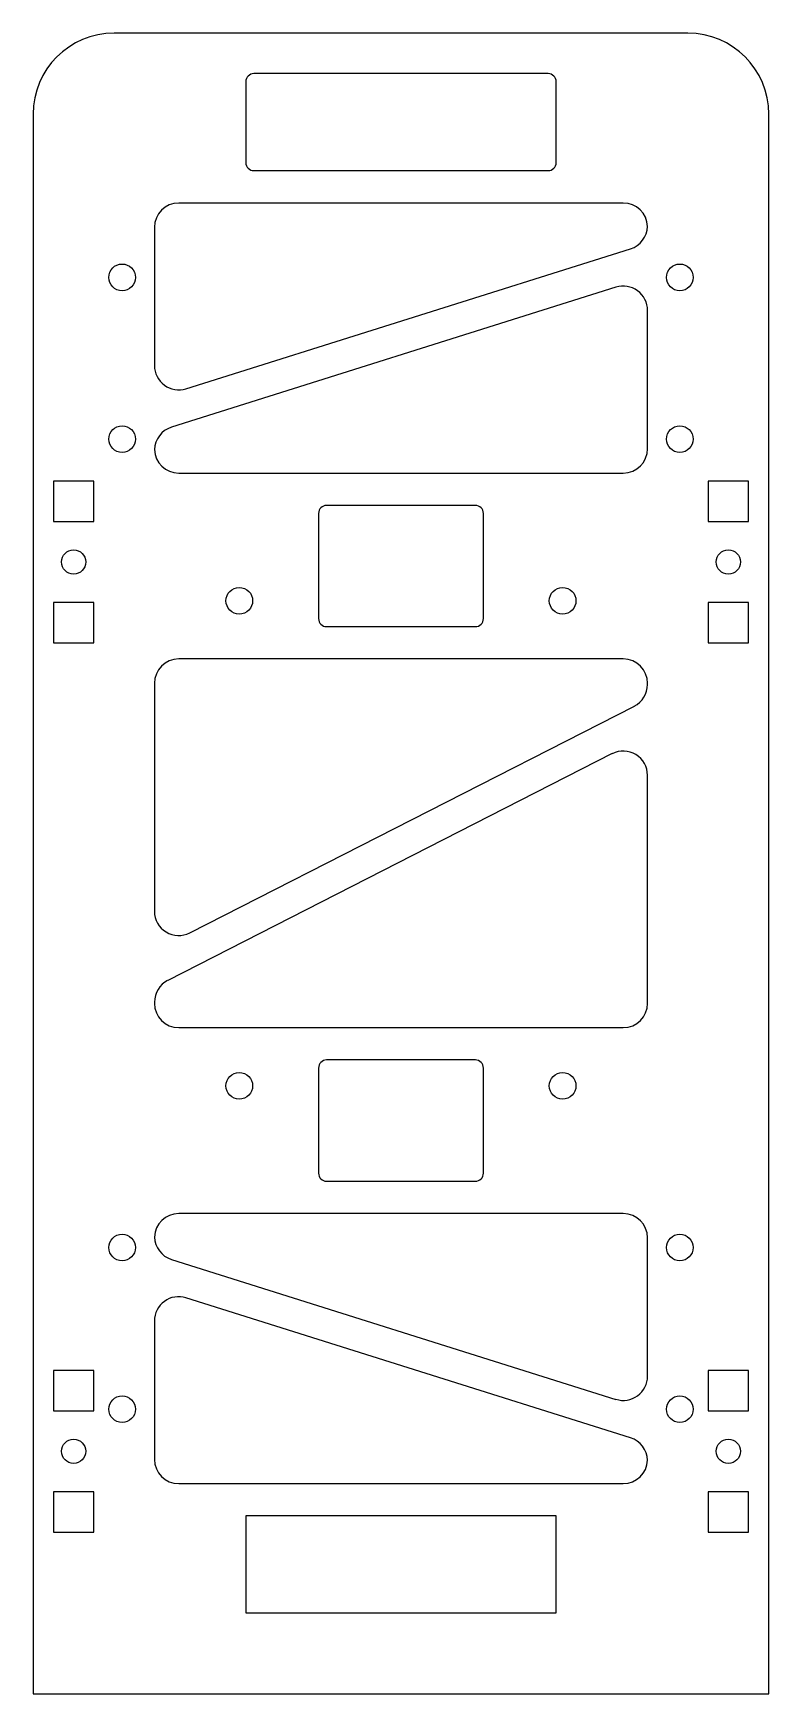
# Model space of a CAD drawing. Header units: millimetres. Extents: x -65 to 26, y -134 to 71.
import ezdxf

# ---------------------------------------------------------------- set-up
doc = ezdxf.new("R2010")
doc.units = ezdxf.units.MM

msp = doc.modelspace()

# ---------------------------------------------------------------- linework, layer by layer
at = {"color": 7, "linetype": 'Continuous', "lineweight": 25}
for p, q in [((15.61, 71.32), (-55.39, 71.32)), ((-1.69, 66.32), (-38.09, 66.32)), ((-39.09, 65.32), (-39.09, 55.32)), ((-0.69, 55.32), (-0.69, 65.32)), ((-65.39, 61.32), (-65.39, -134.08)), ((25.61, -134.08), (25.61, 61.32)), ((-38.09, 54.32), (-1.69, 54.32)), ((7.61, 50.32), (-47.39, 50.32)), ((-50.39, 47.32), (-50.39, 30.21)), ((-46.49, 27.34), (8.51, 44.66)), ((6.71, 39.9), (-48.29, 22.58)), ((10.61, 19.92), (10.61, 37.04)), ((-47.39, 16.92), (7.61, 16.92)), ((-62.89, 15.92), (-62.89, 10.92)), ((-57.89, 15.92), (-62.89, 15.92)), ((-57.89, 10.92), (-57.89, 15.92)), ((18.11, 15.92), (18.11, 10.92)), ((23.11, 15.92), (18.11, 15.92)), ((23.11, 10.92), (23.11, 15.92)), ((-10.69, 12.92), (-29.09, 12.92)), ((-62.89, 10.92), (-57.89, 10.92)), ((-30.09, 11.92), (-30.09, -1.08)), ((-9.69, -1.08), (-9.69, 11.92)), ((18.11, 10.92), (23.11, 10.92)), ((-62.89, 0.92), (-62.89, -4.08)), ((-57.89, 0.92), (-62.89, 0.92)), ((-57.89, -4.08), (-57.89, 0.92)), ((18.11, 0.92), (18.11, -4.08)), ((23.11, 0.92), (18.11, 0.92)), ((23.11, -4.08), (23.11, 0.92)), ((-62.89, -4.08), (-57.89, -4.08)), ((-29.09, -2.08), (-10.69, -2.08)), ((18.11, -4.08), (23.11, -4.08)), ((7.61, -6.08), (-47.39, -6.08)), ((-50.39, -9.08), (-50.39, -37.29)), ((10.61, -9.24), (10.61, -9.08)), ((-46.02, -39.96), (8.98, -11.91)), ((6.25, -17.79), (-48.75, -45.84)), ((10.61, -48.68), (10.61, -20.47)), ((-50.39, -48.52), (-50.39, -48.68)), ((-47.39, -51.68), (7.61, -51.68)), ((-30.09, -56.68), (-30.09, -69.68)), ((-10.69, -55.68), (-29.09, -55.68)), ((-9.69, -69.68), (-9.69, -56.68)), ((-29.09, -70.68), (-10.69, -70.68)), ((7.61, -74.68), (-47.39, -74.68)), ((10.61, -94.79), (10.61, -77.68)), ((-48.29, -80.34), (6.71, -97.66)), ((8.51, -102.42), (-46.49, -85.1)), ((-50.39, -87.96), (-50.39, -105.08)), ((-62.89, -94.08), (-62.89, -99.08)), ((-57.89, -94.08), (-62.89, -94.08)), ((-57.89, -99.08), (-57.89, -94.08)), ((18.11, -94.08), (18.11, -99.08)), ((23.11, -94.08), (18.11, -94.08)), ((23.11, -99.08), (23.11, -94.08)), ((-62.89, -99.08), (-57.89, -99.08)), ((18.11, -99.08), (23.11, -99.08)), ((-47.39, -108.08), (7.61, -108.08)), ((-62.89, -109.08), (-62.89, -114.08)), ((-57.89, -109.08), (-62.89, -109.08)), ((-57.89, -114.08), (-57.89, -109.08)), ((18.11, -109.08), (18.11, -114.08)), ((23.11, -109.08), (18.11, -109.08)), ((23.11, -114.08), (23.11, -109.08)), ((-39.09, -112.08), (-39.09, -124.08)), ((-0.69, -112.08), (-39.09, -112.08)), ((-0.69, -124.08), (-0.69, -112.08)), ((-62.89, -114.08), (-57.89, -114.08)), ((18.11, -114.08), (23.11, -114.08)), ((-39.09, -124.08), (-0.69, -124.08)), ((-65.39, -134.08), (25.61, -134.08))]:
    msp.add_line(p, q, dxfattribs=at)
for centre, radius in [((-54.39, 41.12), 1.65), ((14.61, 41.12), 1.65), ((-54.39, 21.12), 1.65), ((14.61, 21.12), 1.65), ((-60.39, 5.92), 1.5), ((20.61, 5.92), 1.5), ((-39.89, 1.12), 1.65), ((0.11, 1.12), 1.65), ((-39.89, -58.88), 1.65), ((0.11, -58.88), 1.65), ((-54.39, -78.88), 1.65), ((14.61, -78.88), 1.65), ((-54.39, -98.88), 1.65), ((14.61, -98.88), 1.65), ((-60.39, -104.08), 1.5), ((20.61, -104.08), 1.5)]:
    msp.add_circle(centre, radius, dxfattribs=at)
for centre, radius, start, end in [((-55.39, 61.32), 10, 90, 180), ((15.61, 61.32), 10, 0, 90), ((-38.09, 65.32), 1, 90, 180), ((-1.69, 65.32), 1, 0, 90), ((-38.09, 55.32), 1, 180, 270), ((-1.69, 55.32), 1, 270, 0), ((-47.39, 47.32), 3, 90, 180), ((7.61, 47.32), 3, 1.9161, 90), ((7.61, 47.52), 3, 287.4771, 358.0839), ((7.61, 37.04), 3, 0, 107.4771), ((-47.39, 30.21), 3, 180, 287.4771), ((-47.39, 19.72), 3, 107.4771, 178.0839), ((-47.39, 19.92), 3, 181.9161, 270), ((7.61, 19.92), 3, 270, 0), ((-29.09, 11.92), 1, 90, 180), ((-10.69, 11.92), 1, 0, 90), ((-29.09, -1.08), 1, 180, 270), ((-10.69, -1.08), 1, 270, 0), ((-47.39, -9.08), 3, 90, 180), ((7.61, -9.08), 3, 0, 90), ((7.61, -9.24), 3, 297.0215, 0), ((7.61, -20.47), 3, 0, 117.0215), ((-47.39, -37.29), 3, 180, 297.0215), ((-47.39, -48.52), 3, 117.0215, 180), ((-47.39, -48.68), 3, 180, 270), ((7.61, -48.68), 3, 270, 0), ((-29.09, -56.68), 1, 90, 180), ((-10.69, -56.68), 1, 0, 90), ((-29.09, -69.68), 1, 180, 270), ((-10.69, -69.68), 1, 270, 0), ((-47.39, -77.68), 3, 90, 178.0839), ((7.61, -77.68), 3, 0, 90), ((-47.39, -77.48), 3, 181.9161, 252.5229), ((-47.39, -87.96), 3, 72.5229, 180), ((7.61, -94.79), 3, 252.5229, 0), ((7.61, -105.28), 3, 1.9161, 72.5229), ((-47.39, -105.08), 3, 180, 270), ((7.61, -105.08), 3, 270, 358.0839)]:
    msp.add_arc(centre, radius, start, end, dxfattribs=at)

doc.saveas('drawing.dxf')
